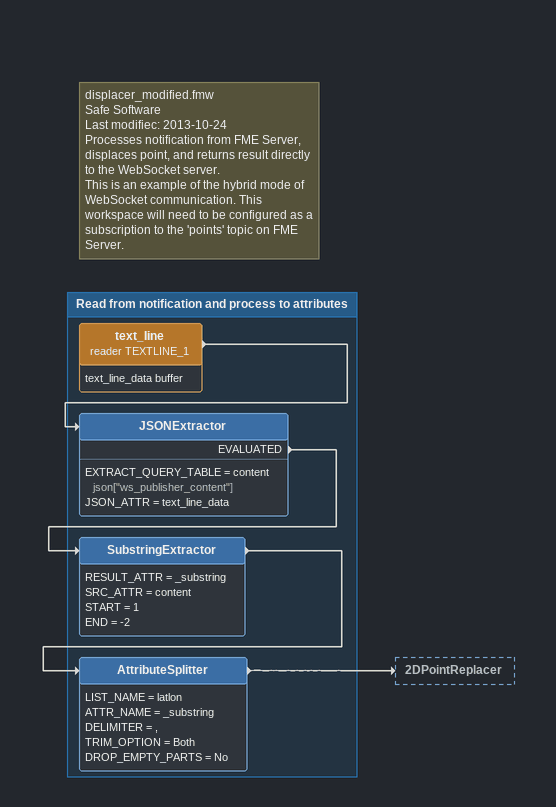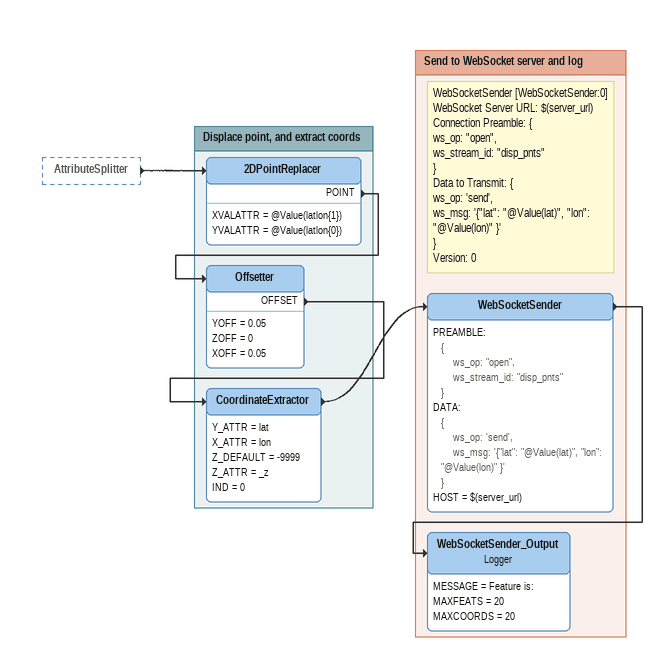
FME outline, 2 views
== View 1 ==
Note: displacer_modified.fmw / Safe Software / Last modifiec: 2013-10-24 / Processes notification from FME Server, displaces point, and returns result directly to the WebSocket server. / This is an example of the hybrid mode of WebSocket communication. This workspace will need to be configured as a subscription to the 'points' topic on FME Server.

Bookmark: Read from notification and process to attributes
text_line (reader TEXTLINE_1)
    attributes: text_line_data buffer
    -> JSONExtractor
JSONExtractor
    EXTRACT_QUERY_TABLE = content json["ws_publisher_content"]
    JSON_ATTR = text_line_data
    EVALUATED -> SubstringExtractor
SubstringExtractor
    RESULT_ATTR = _substring
    SRC_ATTR = content
    START = 1
    END = -2
    -> AttributeSplitter
AttributeSplitter
    LIST_NAME = latlon
    ATTR_NAME = _substring
    DELIMITER = ,
    TRIM_OPTION = Both
    DROP_EMPTY_PARTS = No
    -> 2DPointReplacer

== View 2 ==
AttributeSplitter [outside]
    -> 2DPointReplacer

Bookmark: Displace point, and extract coords
2DPointReplacer
    XVALATTR = @Value(latlon{1})
    YVALATTR = @Value(latlon{0})
    POINT -> Offsetter
Offsetter
    YOFF = 0.05
    ZOFF = 0
    XOFF = 0.05
    OFFSET -> CoordinateExtractor
CoordinateExtractor
    Y_ATTR = lat
    X_ATTR = lon
    Z_DEFAULT = -9999
    Z_ATTR = _z
    IND = 0
    -> WebSocketSender

Bookmark: Send to WebSocket server and log
Note: WebSocketSender [WebSocketSender:0] / WebSocket Server URL: $(server_url) / Connection Preamble: { / ws_op: "open", / ws_stream_id: "disp_pnts" / } / Data to Transmit: { / ws_op: 'send', / ws_msg: '{"lat": "@Value(lat)", "lon": "@Value(lon)" }' / } / Version: 0
WebSocketSender
    PREAMBLE:
      {
          ws_op: "open",
          ws_stream_id: "disp_pnts"
      }
    DATA:
      {
          ws_op: 'send',
          ws_msg: '{"lat": "@Value(lat)", "lon": "@Value(lon)" }'
      }
    HOST = $(server_url)
    -> WebSocketSender_Output
WebSocketSender_Output: Logger
    MESSAGE = Feature is:
    MAXFEATS = 20
    MAXCOORDS = 20
